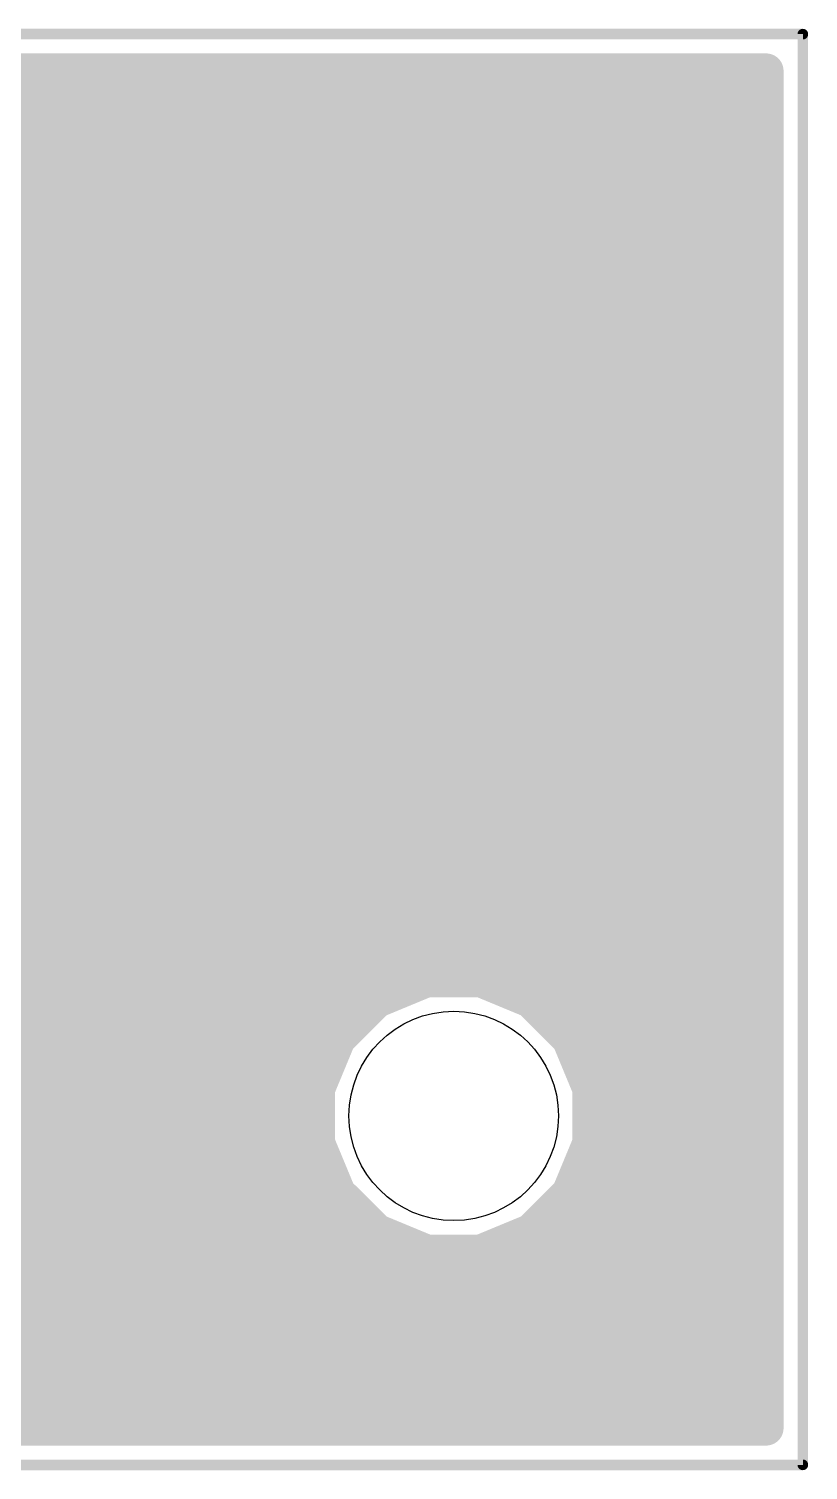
# Model space of a CAD drawing. Extents: x -50 to 50, y 0 to 88.
# Drawn here: x 38.91 to 50.08, y -0.08 to 20.58 of the extents above; entities that cross this region are included whole.
import ezdxf

# ---------------------------------------------------------------- set-up
doc = ezdxf.new("R2010")
doc.units = 0
for name, color, linetype in [('1', 12, 'CONTINUOUS'), ('16', 132, 'CONTINUOUS'), ('20', 31, 'CONTINUOUS')]:
    doc.layers.add(name, color=color, linetype=linetype)

msp = doc.modelspace()

# ---------------------------------------------------------------- linework, layer by layer
at = {"layer": '1', "const_width": 0.5}
for points in [[(24.5942, 19.9738), (49.4738, 19.9738)], [(49.4738, 19.9738), (49.4738, 0.5262)], [(25.068, 19.5), (49.4738, 19.5)], [(25.568, 19), (49.4738, 19)], [(26.068, 18.5), (49.4738, 18.5)], [(26.568, 18), (49.4738, 18)], [(27.068, 17.5), (49.4738, 17.5)], [(27.568, 17), (49.4738, 17)], [(28.068, 16.5), (49.4738, 16.5)], [(28.568, 16), (49.4738, 16)], [(29.068, 15.5), (49.4738, 15.5)], [(29.568, 15), (49.4738, 15)], [(30.068, 14.5), (49.4738, 14.5)], [(30.568, 14), (49.4738, 14)], [(30.9586, 13.5), (49.4738, 13.5)], [(30.9586, 13), (49.4738, 13)], [(30.9586, 12.5), (49.4738, 12.5)], [(30.9586, 12), (49.4738, 12)], [(30.9586, 11.5), (49.4738, 11.5)], [(30.9586, 11), (49.4738, 11)], [(30.9586, 10.5), (49.4738, 10.5)], [(30.9586, 10), (49.4738, 10)], [(30.9586, 9.5), (49.4738, 9.5)], [(30.9586, 9), (49.4738, 9)], [(30.9586, 8.5), (49.4738, 8.5)], [(30.9586, 8), (49.4738, 8)], [(30.9586, 7.5), (49.4738, 7.5)], [(30.9586, 7), (49.4738, 7)], [(44.6121, 6.95), (43.8954, 6.6531)], [(45.3879, 6.95), (44.6121, 6.95)], [(46.1046, 6.6531), (45.3879, 6.95)], [(43.8954, 6.6531), (43.3469, 6.1046)], [(46.6531, 6.1046), (46.1046, 6.6531)], [(30.9586, 6.5), (43.7423, 6.5)], [(46.2577, 6.5), (49.4738, 6.5)], [(34.1764, 6), (43.3036, 6)], [(43.3469, 6.1046), (43.05, 5.3879)], [(46.95, 5.3879), (46.6531, 6.1046)], [(46.6965, 6), (49.4738, 6)], [(34.1764, 5.5), (43.0964, 5.5)], [(43.05, 5.3879), (43.05, 4.6121)], [(46.9036, 5.5), (49.4738, 5.5)], [(46.95, 4.6121), (46.95, 5.3879)], [(34.1764, 5), (43.05, 5)], [(46.95, 5), (49.4738, 5)], [(43.05, 4.6121), (43.3469, 3.8954)], [(46.6531, 3.8954), (46.95, 4.6121)], [(34.1764, 4.5), (43.0964, 4.5)], [(46.9036, 4.5), (49.4738, 4.5)], [(34.0171, 4), (43.3035, 4)], [(43.3469, 3.8954), (43.8954, 3.3469)], [(46.1046, 3.3469), (46.6531, 3.8954)], [(46.6964, 4), (49.4738, 4)], [(8.7488, 3.5), (43.7423, 3.5)], [(46.2577, 3.5), (49.4738, 3.5)], [(43.8954, 3.3469), (44.6121, 3.05)], [(45.3879, 3.05), (46.1046, 3.3469)], [(8.2488, 3), (49.4738, 3)], [(44.6121, 3.05), (45.3879, 3.05)], [(7.7488, 2.5), (49.4738, 2.5)], [(-25.6326, 2), (49.4738, 2)], [(-49.4738, 1.5), (49.4738, 1.5)], [(-49.4738, 1), (49.4738, 1)], [(49.4738, 0.5262), (-49.4738, 0.5262)]]:
    msp.add_lwpolyline(points, dxfattribs=at)
at = {"layer": '1', "const_width": 0.25}
for points in [[(49.5988, 19.9738, 1), (49.3488, 19.9738)], [(49.4738, 19.8488, 1), (49.4738, 20.0988)], [(49.4738, 19.375, 1), (49.4738, 19.625)], [(49.4738, 18.875, 1), (49.4738, 19.125)], [(49.4738, 18.375, 1), (49.4738, 18.625)], [(49.4738, 17.875, 1), (49.4738, 18.125)], [(49.4738, 17.375, 1), (49.4738, 17.625)], [(49.4738, 16.875, 1), (49.4738, 17.125)], [(49.4738, 16.375, 1), (49.4738, 16.625)], [(49.4738, 15.875, 1), (49.4738, 16.125)], [(49.4738, 15.375, 1), (49.4738, 15.625)], [(49.4738, 14.875, 1), (49.4738, 15.125)], [(49.4738, 14.375, 1), (49.4738, 14.625)], [(49.4738, 13.875, 1), (49.4738, 14.125)], [(49.4738, 13.375, 1), (49.4738, 13.625)], [(49.4738, 12.875, 1), (49.4738, 13.125)], [(49.4738, 12.375, 1), (49.4738, 12.625)], [(49.4738, 11.875, 1), (49.4738, 12.125)], [(49.4738, 11.375, 1), (49.4738, 11.625)], [(49.4738, 10.875, 1), (49.4738, 11.125)], [(49.4738, 10.375, 1), (49.4738, 10.625)], [(49.4738, 9.875, 1), (49.4738, 10.125)], [(49.4738, 9.375, 1), (49.4738, 9.625)], [(49.4738, 8.875, 1), (49.4738, 9.125)], [(49.4738, 8.375, 1), (49.4738, 8.625)], [(49.4738, 7.875, 1), (49.4738, 8.125)], [(49.4738, 7.375, 1), (49.4738, 7.625)], [(49.4738, 6.875, 1), (49.4738, 7.125)], [(44.6121, 7.075, 1), (44.6121, 6.825)], [(44.66, 6.8345, 1), (44.5643, 7.0655)], [(45.4357, 7.0655, 1), (45.34, 6.8345)], [(45.3879, 6.825, 1), (45.3879, 7.075)], [(43.8476, 6.7686, 1), (43.9432, 6.5376)], [(43.9838, 6.5647, 1), (43.807, 6.7415)], [(46.193, 6.7415, 1), (46.0162, 6.5647)], [(46.0567, 6.5376, 1), (46.1524, 6.7686)], [(43.7423, 6.375, 1), (43.7423, 6.625)], [(46.2577, 6.625, 1), (46.2577, 6.375)], [(49.4738, 6.375, 1), (49.4738, 6.625)], [(43.2585, 6.193, 1), (43.4353, 6.0162)], [(43.4624, 6.0567, 1), (43.2314, 6.1524)], [(43.3036, 5.875, 1), (43.3036, 6.125)], [(46.7686, 6.1524, 1), (46.5376, 6.0567)], [(46.5647, 6.0162, 1), (46.7415, 6.193)], [(46.6965, 6.125, 1), (46.6965, 5.875)], [(49.4738, 5.875, 1), (49.4738, 6.125)], [(43.175, 5.3879, 1), (42.925, 5.3879)], [(43.0964, 5.375, 1), (43.0964, 5.625)], [(46.9036, 5.625, 1), (46.9036, 5.375)], [(47.075, 5.3879, 1), (46.825, 5.3879)], [(49.4738, 5.375, 1), (49.4738, 5.625)], [(42.9345, 5.4357, 1), (43.1655, 5.34)], [(46.8345, 5.34, 1), (47.0655, 5.4357)], [(43.05, 4.875, 1), (43.05, 5.125)], [(46.95, 5.125, 1), (46.95, 4.875)], [(49.4738, 4.875, 1), (49.4738, 5.125)], [(43.1655, 4.66, 1), (42.9345, 4.5643)], [(47.0655, 4.5643, 1), (46.8345, 4.66)], [(42.925, 4.6121, 1), (43.175, 4.6121)], [(43.0964, 4.375, 1), (43.0964, 4.625)], [(46.9036, 4.625, 1), (46.9036, 4.375)], [(46.825, 4.6121, 1), (47.075, 4.6121)], [(49.4738, 4.375, 1), (49.4738, 4.625)], [(43.4353, 3.9838, 1), (43.2585, 3.807)], [(43.3035, 3.875, 1), (43.3035, 4.125)], [(46.7415, 3.807, 1), (46.5647, 3.9838)], [(46.6964, 4.125, 1), (46.6964, 3.875)], [(49.4738, 3.875, 1), (49.4738, 4.125)], [(43.2314, 3.8476, 1), (43.4624, 3.9432)], [(46.5376, 3.9432, 1), (46.7686, 3.8476)], [(43.7423, 3.375, 1), (43.7423, 3.625)], [(46.2577, 3.625, 1), (46.2577, 3.375)], [(49.4738, 3.375, 1), (49.4738, 3.625)], [(43.9432, 3.4624, 1), (43.8476, 3.2314)], [(43.807, 3.2585, 1), (43.9838, 3.4353)], [(46.0162, 3.4353, 1), (46.193, 3.2585)], [(46.1524, 3.2314, 1), (46.0567, 3.4624)], [(44.6121, 3.175, 1), (44.6121, 2.925)], [(44.5643, 2.9345, 1), (44.66, 3.1655)], [(45.34, 3.1655, 1), (45.4357, 2.9345)], [(45.3879, 2.925, 1), (45.3879, 3.175)], [(49.4738, 2.875, 1), (49.4738, 3.125)], [(49.4738, 2.375, 1), (49.4738, 2.625)], [(49.4738, 1.875, 1), (49.4738, 2.125)], [(49.4738, 1.375, 1), (49.4738, 1.625)], [(49.4738, 0.875, 1), (49.4738, 1.125)], [(49.3488, 0.5262, 1), (49.5988, 0.5262)], [(49.4738, 0.4012, 1), (49.4738, 0.6512)]]:
    msp.add_lwpolyline(points, format="xyb", dxfattribs=at)
at = {"layer": '16', "const_width": 0.5}
for points in [[(24.5942, 19.9738), (49.4738, 19.9738)], [(49.4738, 19.9738), (49.4738, 0.5262)], [(25.068, 19.5), (49.4738, 19.5)], [(25.568, 19), (49.4738, 19)], [(25.777, 18.5), (49.4738, 18.5)], [(25.777, 18), (49.4738, 18)], [(25.777, 17.5), (49.4738, 17.5)], [(25.777, 17), (49.4738, 17)], [(25.777, 16.5), (49.4738, 16.5)], [(25.777, 16), (49.4738, 16)], [(25.777, 15.5), (49.4738, 15.5)], [(25.777, 15), (49.4738, 15)], [(25.777, 14.5), (49.4738, 14.5)], [(25.777, 14), (49.4738, 14)], [(25.777, 13.5), (49.4738, 13.5)], [(25.777, 13), (49.4738, 13)], [(25.777, 12.5), (49.4738, 12.5)], [(25.777, 12), (49.4738, 12)], [(25.777, 11.5), (49.4738, 11.5)], [(25.777, 11), (49.4738, 11)], [(25.777, 10.5), (49.4738, 10.5)], [(25.777, 10), (49.4738, 10)], [(25.777, 9.5), (49.4738, 9.5)], [(25.777, 9), (49.4738, 9)], [(25.777, 8.5), (49.4738, 8.5)], [(25.777, 8), (49.4738, 8)], [(25.777, 7.5), (49.4738, 7.5)], [(25.777, 7), (49.4738, 7)], [(44.6121, 6.95), (43.8954, 6.6531)], [(45.3879, 6.95), (44.6121, 6.95)], [(46.1046, 6.6531), (45.3879, 6.95)], [(43.8954, 6.6531), (43.3469, 6.1046)], [(46.6531, 6.1046), (46.1046, 6.6531)], [(25.777, 6.5), (43.7423, 6.5)], [(46.2577, 6.5), (49.4738, 6.5)], [(34.1764, 6), (43.3036, 6)], [(43.3469, 6.1046), (43.05, 5.3879)], [(46.95, 5.3879), (46.6531, 6.1046)], [(46.6965, 6), (49.4738, 6)], [(34.1764, 5.5), (43.0964, 5.5)], [(43.05, 5.3879), (43.05, 4.6121)], [(46.9036, 5.5), (49.4738, 5.5)], [(46.95, 4.6121), (46.95, 5.3879)], [(34.1764, 5), (43.05, 5)], [(46.95, 5), (49.4738, 5)], [(43.05, 4.6121), (43.3469, 3.8954)], [(46.6531, 3.8954), (46.95, 4.6121)], [(34.1764, 4.5), (43.0964, 4.5)], [(46.9036, 4.5), (49.4738, 4.5)], [(34.0171, 4), (43.3035, 4)], [(43.3469, 3.8954), (43.8954, 3.3469)], [(46.1046, 3.3469), (46.6531, 3.8954)], [(46.6964, 4), (49.4738, 4)], [(31.4564, 3.5), (43.7423, 3.5)], [(46.2577, 3.5), (49.4738, 3.5)], [(43.8954, 3.3469), (44.6121, 3.05)], [(45.3879, 3.05), (46.1046, 3.3469)], [(3.3254, 3), (49.4738, 3)], [(44.6121, 3.05), (45.3879, 3.05)], [(-25.6326, 2.5), (49.4738, 2.5)], [(-25.6326, 2), (49.4738, 2)], [(-49.4738, 1.5), (49.4738, 1.5)], [(-49.4738, 1), (49.4738, 1)], [(49.4738, 0.5262), (-49.4738, 0.5262)]]:
    msp.add_lwpolyline(points, dxfattribs=at)
at = {"layer": '16', "const_width": 0.25}
for points in [[(49.5988, 19.9738, 1), (49.3488, 19.9738)], [(49.4738, 19.8488, 1), (49.4738, 20.0988)], [(49.4738, 19.375, 1), (49.4738, 19.625)], [(49.4738, 18.875, 1), (49.4738, 19.125)], [(49.4738, 18.375, 1), (49.4738, 18.625)], [(49.4738, 17.875, 1), (49.4738, 18.125)], [(49.4738, 17.375, 1), (49.4738, 17.625)], [(49.4738, 16.875, 1), (49.4738, 17.125)], [(49.4738, 16.375, 1), (49.4738, 16.625)], [(49.4738, 15.875, 1), (49.4738, 16.125)], [(49.4738, 15.375, 1), (49.4738, 15.625)], [(49.4738, 14.875, 1), (49.4738, 15.125)], [(49.4738, 14.375, 1), (49.4738, 14.625)], [(49.4738, 13.875, 1), (49.4738, 14.125)], [(49.4738, 13.375, 1), (49.4738, 13.625)], [(49.4738, 12.875, 1), (49.4738, 13.125)], [(49.4738, 12.375, 1), (49.4738, 12.625)], [(49.4738, 11.875, 1), (49.4738, 12.125)], [(49.4738, 11.375, 1), (49.4738, 11.625)], [(49.4738, 10.875, 1), (49.4738, 11.125)], [(49.4738, 10.375, 1), (49.4738, 10.625)], [(49.4738, 9.875, 1), (49.4738, 10.125)], [(49.4738, 9.375, 1), (49.4738, 9.625)], [(49.4738, 8.875, 1), (49.4738, 9.125)], [(49.4738, 8.375, 1), (49.4738, 8.625)], [(49.4738, 7.875, 1), (49.4738, 8.125)], [(49.4738, 7.375, 1), (49.4738, 7.625)], [(49.4738, 6.875, 1), (49.4738, 7.125)], [(44.6121, 7.075, 1), (44.6121, 6.825)], [(44.66, 6.8345, 1), (44.5643, 7.0655)], [(45.4357, 7.0655, 1), (45.34, 6.8345)], [(45.3879, 6.825, 1), (45.3879, 7.075)], [(43.8476, 6.7686, 1), (43.9432, 6.5376)], [(43.9838, 6.5647, 1), (43.807, 6.7415)], [(46.193, 6.7415, 1), (46.0162, 6.5647)], [(46.0567, 6.5376, 1), (46.1524, 6.7686)], [(43.7423, 6.375, 1), (43.7423, 6.625)], [(46.2577, 6.625, 1), (46.2577, 6.375)], [(49.4738, 6.375, 1), (49.4738, 6.625)], [(43.2585, 6.193, 1), (43.4353, 6.0162)], [(43.4624, 6.0567, 1), (43.2314, 6.1524)], [(43.3036, 5.875, 1), (43.3036, 6.125)], [(46.7686, 6.1524, 1), (46.5376, 6.0567)], [(46.5647, 6.0162, 1), (46.7415, 6.193)], [(46.6965, 6.125, 1), (46.6965, 5.875)], [(49.4738, 5.875, 1), (49.4738, 6.125)], [(43.175, 5.3879, 1), (42.925, 5.3879)], [(43.0964, 5.375, 1), (43.0964, 5.625)], [(46.9036, 5.625, 1), (46.9036, 5.375)], [(47.075, 5.3879, 1), (46.825, 5.3879)], [(49.4738, 5.375, 1), (49.4738, 5.625)], [(42.9345, 5.4357, 1), (43.1655, 5.34)], [(46.8345, 5.34, 1), (47.0655, 5.4357)], [(43.05, 4.875, 1), (43.05, 5.125)], [(46.95, 5.125, 1), (46.95, 4.875)], [(49.4738, 4.875, 1), (49.4738, 5.125)], [(43.1655, 4.66, 1), (42.9345, 4.5643)], [(47.0655, 4.5643, 1), (46.8345, 4.66)], [(42.925, 4.6121, 1), (43.175, 4.6121)], [(43.0964, 4.375, 1), (43.0964, 4.625)], [(46.9036, 4.625, 1), (46.9036, 4.375)], [(46.825, 4.6121, 1), (47.075, 4.6121)], [(49.4738, 4.375, 1), (49.4738, 4.625)], [(43.4353, 3.9838, 1), (43.2585, 3.807)], [(43.3035, 3.875, 1), (43.3035, 4.125)], [(46.7415, 3.807, 1), (46.5647, 3.9838)], [(46.6964, 4.125, 1), (46.6964, 3.875)], [(49.4738, 3.875, 1), (49.4738, 4.125)], [(43.2314, 3.8476, 1), (43.4624, 3.9432)], [(46.5376, 3.9432, 1), (46.7686, 3.8476)], [(43.7423, 3.375, 1), (43.7423, 3.625)], [(46.2577, 3.625, 1), (46.2577, 3.375)], [(49.4738, 3.375, 1), (49.4738, 3.625)], [(43.9432, 3.4624, 1), (43.8476, 3.2314)], [(43.807, 3.2585, 1), (43.9838, 3.4353)], [(46.0162, 3.4353, 1), (46.193, 3.2585)], [(46.1524, 3.2314, 1), (46.0567, 3.4624)], [(44.6121, 3.175, 1), (44.6121, 2.925)], [(44.5643, 2.9345, 1), (44.66, 3.1655)], [(45.34, 3.1655, 1), (45.4357, 2.9345)], [(45.3879, 2.925, 1), (45.3879, 3.175)], [(49.4738, 2.875, 1), (49.4738, 3.125)], [(49.4738, 2.375, 1), (49.4738, 2.625)], [(49.4738, 1.875, 1), (49.4738, 2.125)], [(49.4738, 1.375, 1), (49.4738, 1.625)], [(49.4738, 0.875, 1), (49.4738, 1.125)], [(49.3488, 0.5262, 1), (49.5988, 0.5262)], [(49.4738, 0.4012, 1), (49.4738, 0.6512)]]:
    msp.add_lwpolyline(points, format="xyb", dxfattribs=at)
at = {"layer": '20', "const_width": 0.1524}
for points in [[(50, 20.5), (24, 20.5)], [(50, 0), (50, 20.5)], [(-50, 0), (50, 0)]]:
    msp.add_lwpolyline(points, dxfattribs=at)
at = {"layer": '20', "const_width": 0.0762}
for points in [[(50.0381, 20.5, 1), (49.9619, 20.5)], [(50, 20.4619, 1), (50, 20.5381)], [(49.9619, 0, 1), (50.0381, 0)], [(50, -0.0381, 1), (50, 0.0381)]]:
    msp.add_lwpolyline(points, format="xyb", dxfattribs=at)
at = {"layer": '20'}
msp.add_circle((45, 5), 1.5, dxfattribs=at)

doc.saveas('drawing.dxf')
